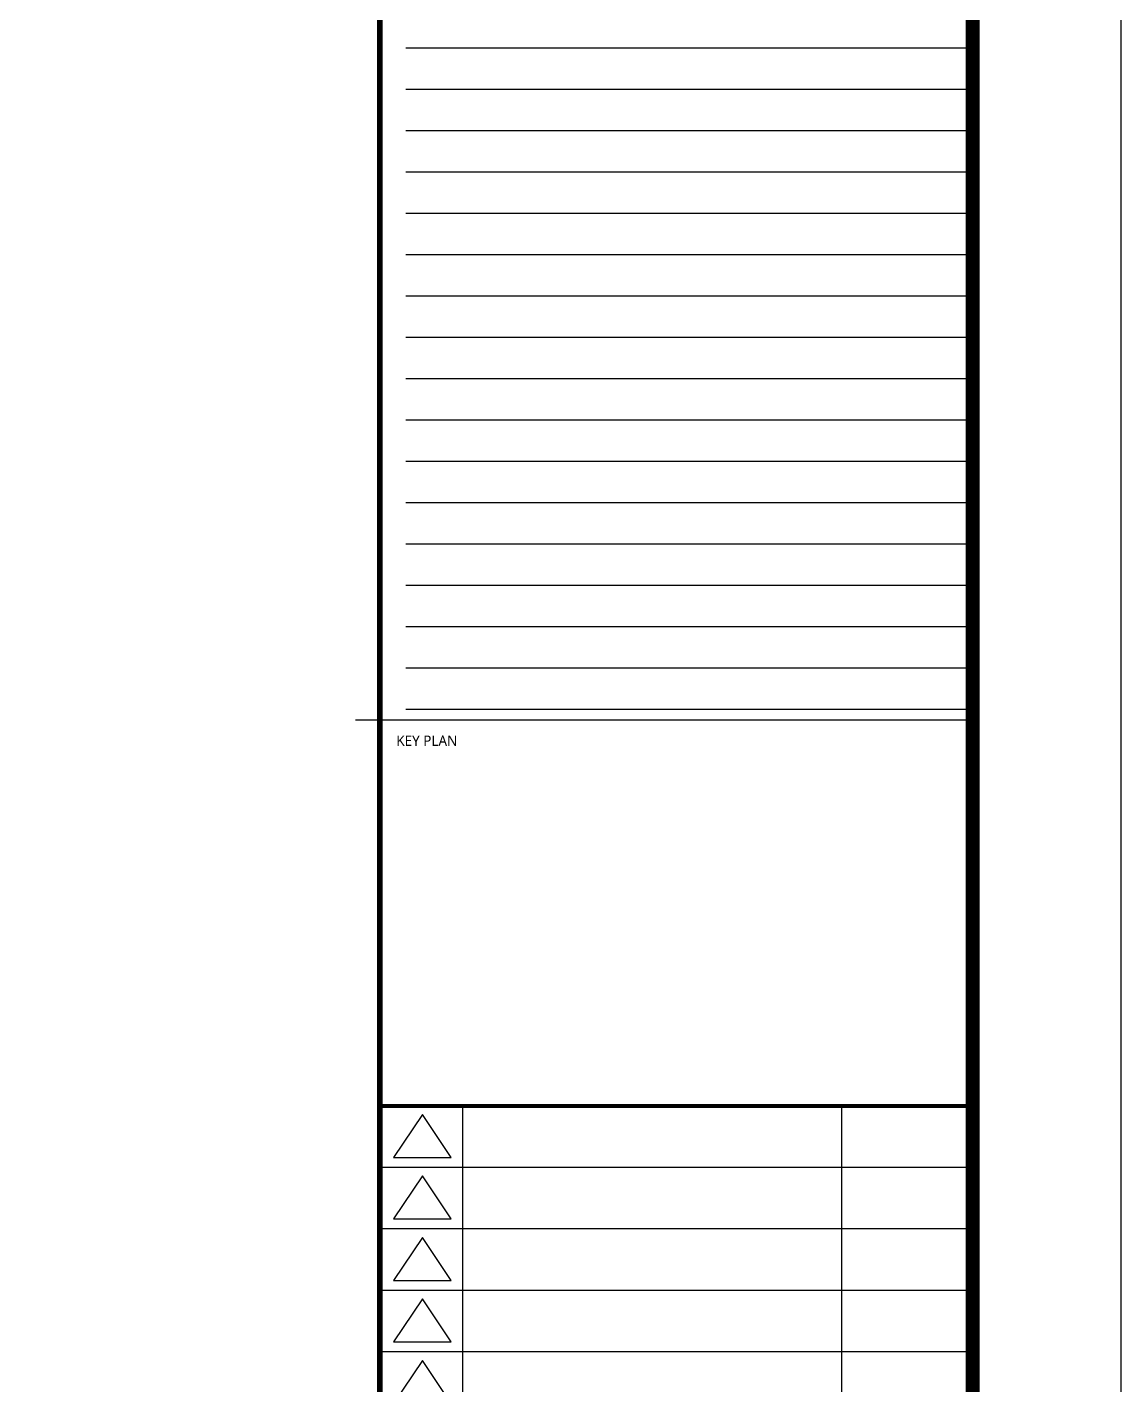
# Model space of a CAD drawing. Header units: millimetres. Extents: x 0 to 168200, y 0 to 118800.
# Drawn here: x 136470 to 168200, y 40102 to 79511 of the extents above; entities that cross this region are included whole.
import ezdxf
from ezdxf.enums import TextEntityAlignment as Align

# ---------------------------------------------------------------- set-up
doc = ezdxf.new("R2010")
doc.units = ezdxf.units.MM
doc.header["$LTSCALE"] = 200
doc.layers.get('DEFPOINTS').update_dxf_attribs({"color": 137})
doc.layers.add('XR-SHEET$0$XREF-Form$0$SHT', color=5, linetype='Continuous')
doc.layers.add('XR-SHEET$0$XREF-Form$0$TEMP', color=171, linetype='Continuous', plot=False)
doc.styles.add('XR-SHEET$0$XREF-Form$0$맑은고딕', font='')
doc.styles.get('XR-SHEET$0$XREF-Form$0$맑은고딕').set_extended_font_data('Malgun Gothic')

# ---------------------------------------------------------------- blocks, each defined once
blk = doc.blocks.new('XR-SHEET')
at = {"layer": 'DEFPOINTS', "linetype": 'Continuous', "ltscale": 2}
for points in [[(737.28, 394.56), (819.5, 394.56)], [(737.28, 394.56), (819.5, 394.56)], [(737.28, 388.56), (819.5, 388.56)], [(737.28, 388.56), (819.5, 388.56)], [(737.28, 382.56), (819.5, 382.56)], [(737.28, 382.56), (819.5, 382.56)], [(737.28, 376.56), (819.5, 376.56)], [(737.28, 376.56), (819.5, 376.56)], [(737.28, 370.56), (819.5, 370.56)], [(737.28, 370.56), (819.5, 370.56)], [(737.28, 364.56), (819.5, 364.56)], [(737.28, 364.56), (819.5, 364.56)], [(737.28, 358.56), (819.5, 358.56)], [(737.28, 358.56), (819.5, 358.56)], [(737.28, 352.56), (819.5, 352.56)], [(737.28, 352.56), (819.5, 352.56)], [(737.28, 346.56), (819.5, 346.56)], [(737.28, 346.56), (819.5, 346.56)], [(737.28, 340.56), (819.5, 340.56)], [(737.28, 340.56), (819.5, 340.56)], [(737.28, 334.56), (819.5, 334.56)], [(737.28, 334.56), (819.5, 334.56)], [(737.28, 328.56), (819.5, 328.56)], [(737.28, 328.56), (819.5, 328.56)], [(737.28, 322.56), (819.5, 322.56)], [(737.28, 322.56), (819.5, 322.56)], [(737.28, 316.56), (819.5, 316.56)], [(737.28, 316.56), (819.5, 316.56)], [(737.28, 310.56), (819.5, 310.56)], [(737.28, 310.56), (819.5, 310.56)], [(737.28, 304.56), (819.5, 304.56)], [(737.28, 304.56), (819.5, 304.56)], [(737.28, 298.56), (819.5, 298.56)], [(737.28, 298.56), (819.5, 298.56)]]:
    blk.add_lwpolyline(points, dxfattribs=at)
at = {"layer": 'XR-SHEET$0$XREF-Form$0$SHT'}
for p, q in [((819.5, 297), (733.5, 297)), ((819.5, 240.99), (733.5, 240.99)), ((745.5, 240.99), (745.5, 159)), ((800.5, 240.99), (800.5, 159)), ((819.5, 232.06), (733.5, 232.06)), ((819.5, 223.14), (733.5, 223.14)), ((819.5, 214.22), (733.5, 214.22)), ((819.5, 205.29), (733.5, 205.29))]:
    blk.add_line(p, q, dxfattribs=at)
blk.add_lwpolyline([(0, 594), (841, 594), (841, 0), (0, 0)], close=True, dxfattribs=at)
at = {"layer": 'XR-SHEET$0$XREF-Form$0$SHT', "const_width": 2}
blk.add_lwpolyline([(46.5, 573), (819.5, 573), (819.5, 21), (46.5, 21)], close=True, dxfattribs=at)
at = {"layer": 'XR-SHEET$0$XREF-Form$0$SHT'}
for points, const_width in [([(733.5, 573), (733.5, 21)], 0.8), ([(733.5, 240.99), (819.5, 240.99)], 0.568)]:
    blk.add_lwpolyline(points, dxfattribs=dict(at, const_width=const_width))
at = {"layer": 'XR-SHEET$0$XREF-Form$0$SHT', "linetype": 'Continuous', "flags": 128}
for points in [[(739.68, 239.75), (735.48, 233.5), (743.88, 233.5)], [(739.68, 230.82), (735.48, 224.58), (743.88, 224.58)], [(739.68, 221.9), (735.48, 215.65), (743.88, 215.65)], [(739.68, 212.98), (735.48, 206.73), (743.88, 206.73)], [(739.68, 204.05), (735.48, 197.81), (743.88, 197.81)]]:
    blk.add_lwpolyline(points, close=True, dxfattribs=at)
at = {"layer": 'XR-SHEET$0$XREF-Form$0$TEMP'}
blk.add_line((733.5, 297), (730, 297), dxfattribs=at)
at = {"layer": 'XR-SHEET$0$XREF-Form$0$SHT', "color": 9, "style": 'XR-SHEET$0$XREF-Form$0$맑은고딕'}
blk.add_text('KEY PLAN', height=1.5, dxfattribs=at).set_placement((735.9, 294), align=Align.MIDDLE_LEFT)

msp = doc.modelspace()

# ---------------------------------------------------------------- block references
at = {"xscale": 200, "yscale": 200, "zscale": 200}
msp.add_blockref('XR-SHEET', (0, 0), dxfattribs=at)

doc.saveas('drawing.dxf')
